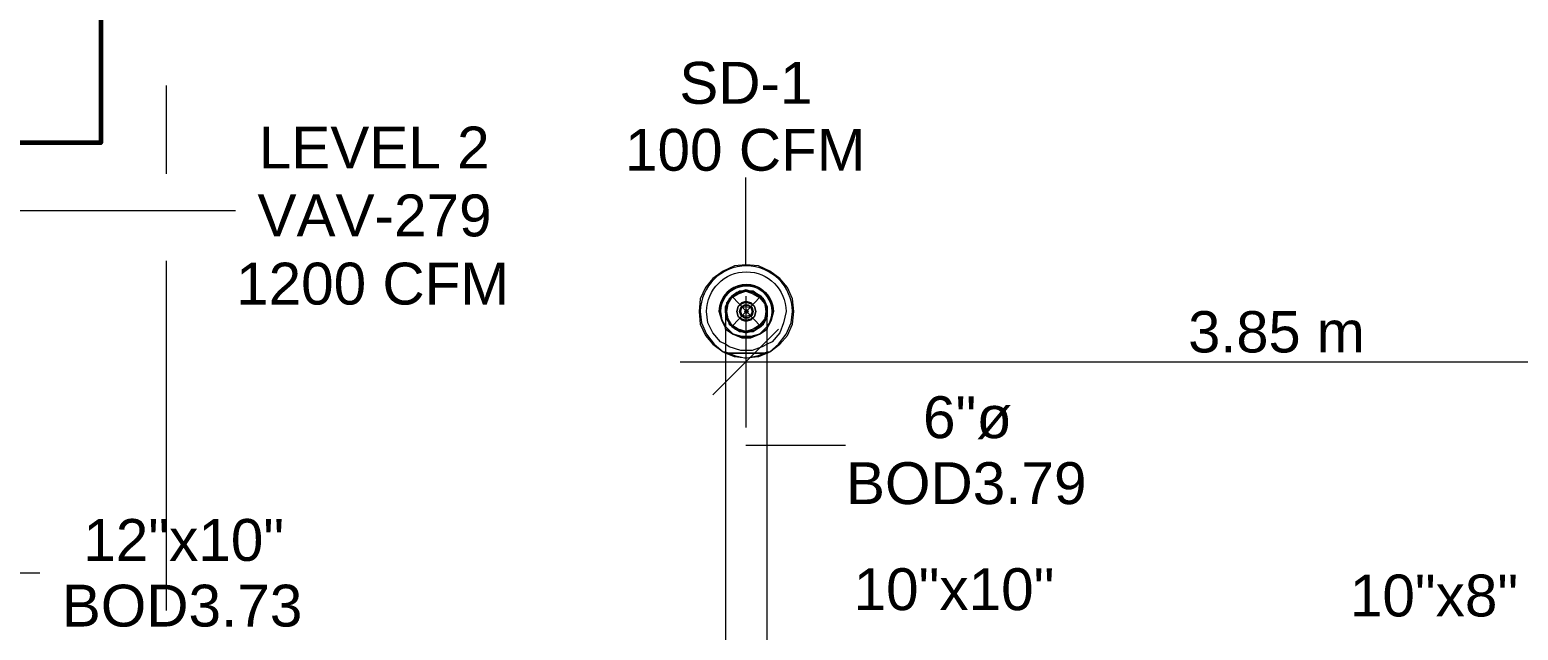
# Model space of a CAD drawing. Header units: metres. Extents: x -2 to 207, y -8 to 52.
# Drawn here: x 48.71 to 54.11, y 10.62 to 12.8 of the extents above; entities that cross this region are included whole.
import ezdxf

# ---------------------------------------------------------------- set-up
doc = ezdxf.new("R2010")
doc.units = ezdxf.units.M
doc.layers.add('HVAC - Ductos', color=5, linetype='Continuous', lineweight=0)
doc.layers.add('PDF_Text', color=7, linetype='Continuous', lineweight=0)
doc.layers.add('PDF_Geometry', color=7, linetype='Continuous', lineweight=0, true_color=0xaaaaaa)
doc.styles.add('PDF Helvetica', font='')
doc.styles.get('PDF Helvetica').set_extended_font_data('Helvetica')

msp = doc.modelspace()

# ---------------------------------------------------------------- linework, layer by layer
at = {"layer": 'HVAC - Ductos', "lineweight": 0}
for points in [[(51.3052, 11.9463), (51.3052, 12.2625)], [(48.5699, 12.1433), (49.4542, 12.1433)], [(51.3831, 10.3656), (51.3831, 11.6256), (51.3923, 11.6302), (51.4289, 11.6577), (51.4564, 11.6898), (51.4747, 11.731), (51.4793, 11.7768), (51.4747, 11.8226), (51.4564, 11.8638), (51.4289, 11.8959), (51.3923, 11.9234), (51.351, 11.9418), (51.3052, 11.9463), (51.264, 11.9418), (51.2228, 11.9234), (51.1861, 11.8959), (51.1586, 11.8638), (51.1403, 11.8226), (51.1357, 11.7768), (51.1403, 11.731), (51.1586, 11.6898), (51.1861, 11.6577), (51.2228, 11.6302), (51.2319, 11.6256), (51.2319, 10.3656)], [(51.2364, 11.7447), (51.2364, 11.7493), (51.2548, 11.7218), (51.2686, 11.7127), (51.2548, 11.7264), (51.2456, 11.7401), (51.2364, 11.7585), (51.2319, 11.7768), (51.2319, 11.7952), (51.241, 11.8134), (51.2548, 11.8318), (51.2686, 11.841), (51.2868, 11.8501), (51.3052, 11.8547), (51.3281, 11.8501), (51.3464, 11.841), (51.3602, 11.8318), (51.3739, 11.8134), (51.3785, 11.7952), (51.3831, 11.7768), (51.3831, 11.7722)], [(51.2731, 11.8456), (51.2548, 11.8318), (51.2364, 11.8089), (51.2364, 11.8043), (51.2319, 11.7768), (51.2364, 11.7952), (51.2456, 11.8134), (51.2548, 11.8272), (51.2686, 11.841), (51.2868, 11.8501), (51.3052, 11.8501), (51.3281, 11.8501), (51.3418, 11.841), (51.3602, 11.8272)], [(51.2319, 11.7722), (51.2319, 11.7768), (51.2364, 11.8043), (51.2548, 11.8318), (51.2777, 11.8456), (51.2823, 11.8456), (51.3052, 11.8501), (51.3327, 11.8456), (51.3373, 11.8456), (51.3602, 11.8318), (51.3785, 11.8043), (51.3831, 11.7768), (51.3785, 11.8043), (51.3739, 11.8089), (51.3602, 11.8272), (51.3693, 11.8134), (51.3785, 11.7952), (51.3831, 11.7768), (51.3785, 11.7585), (51.3693, 11.7401), (51.3602, 11.7264)], [(51.2364, 11.8089), (51.2364, 11.8043), (51.2364, 11.8089), (51.241, 11.8134), (51.2548, 11.8318), (51.2686, 11.841), (51.2777, 11.8456)], [(51.241, 11.8089), (51.2548, 11.8272), (51.2777, 11.841)], [(51.2823, 11.8456), (51.2777, 11.8456), (51.2731, 11.8456), (51.2777, 11.8456), (51.2823, 11.8456), (51.2868, 11.8501), (51.3052, 11.8547), (51.3281, 11.8501), (51.3327, 11.8456), (51.3373, 11.8456), (51.3464, 11.841), (51.3602, 11.8318), (51.3739, 11.8134), (51.3739, 11.8089), (51.3785, 11.8043)], [(51.3739, 11.8089), (51.3602, 11.8318), (51.3373, 11.8456), (51.3052, 11.8547), (51.2777, 11.8456)], [(51.2823, 11.8456), (51.3052, 11.8547)], [(51.3052, 11.8318), (51.3052, 11.5935), (51.3052, 11.3553)], [(51.3098, 11.8547), (51.3327, 11.8456)], [(51.3327, 11.8456), (51.3373, 11.8456)], [(51.3373, 11.841), (51.3556, 11.8318)], [(51.2364, 11.8043), (51.2319, 11.7952), (51.2319, 11.7768), (51.2319, 11.7676)], [(51.2364, 11.7539), (51.2319, 11.7768), (51.2364, 11.7997)], [(51.2319, 11.7676), (51.2319, 11.7585), (51.241, 11.7401), (51.2548, 11.7218), (51.2777, 11.7081), (51.3052, 11.699), (51.3373, 11.7081), (51.3602, 11.7218), (51.3464, 11.7127), (51.3281, 11.7035), (51.3052, 11.699), (51.2868, 11.7035), (51.2686, 11.7127), (51.2868, 11.7035), (51.3052, 11.7035), (51.3281, 11.7035), (51.3418, 11.7127), (51.3602, 11.7264), (51.3739, 11.7447), (51.3785, 11.7493), (51.3831, 11.7768), (51.3785, 11.7493), (51.3602, 11.7218), (51.3785, 11.7493)], [(51.2319, 11.7768), (51.2364, 11.7493), (51.2319, 11.7768)], [(51.2319, 11.7768), (51.2319, 11.7722), (51.2319, 11.7539), (51.2319, 11.7218), (51.2319, 11.6852), (51.2319, 11.6439), (51.2319, 11.6256), (51.241, 11.6256), (51.2548, 11.6256), (51.2686, 11.6256), (51.2868, 11.6256), (51.3052, 11.6256), (51.3281, 11.6256), (51.3464, 11.6256), (51.3602, 11.6256), (51.3739, 11.6256), (51.3785, 11.6256), (51.3831, 11.6256), (51.3831, 11.6669), (51.3831, 11.7081), (51.3831, 11.7401), (51.3831, 11.763), (51.3831, 11.7768)], [(51.3739, 11.8089), (51.3785, 11.8043), (51.3831, 11.7952), (51.3831, 11.7768), (51.3831, 11.7676)], [(51.3739, 11.7997), (51.3831, 11.7768), (51.3739, 11.7539)], [(51.2364, 11.7493), (51.2548, 11.7218), (51.2777, 11.7081), (51.3052, 11.699), (51.3373, 11.7081)], [(51.2777, 11.7127), (51.2548, 11.7264), (51.241, 11.7447)], [(51.3831, 11.7676), (51.3831, 11.7585), (51.3739, 11.7401), (51.3602, 11.7218), (51.3373, 11.7081), (51.3327, 11.7035)], [(51.3556, 11.7218), (51.3373, 11.7127)], [(51.4243, 11.7127), (51.3052, 11.5935), (51.1861, 11.4744)], [(51.2823, 11.7035), (51.2777, 11.7081), (51.2731, 11.7081)], [(51.3327, 11.7081), (51.3052, 11.7035), (51.2823, 11.7081)], [(51.3831, 11.6577), (51.3648, 11.6485), (51.3281, 11.6347), (51.2868, 11.6347), (51.2456, 11.6485), (51.2319, 11.6577)], [(51.2319, 11.6302), (51.264, 11.6165), (51.3052, 11.6073), (51.351, 11.6165), (51.3831, 11.6302)], [(51.3831, 11.6256), (51.351, 11.6119), (51.3052, 11.6073), (51.264, 11.6119), (51.2319, 11.6256)], [(51.3831, 11.6256), (51.3785, 11.6256), (51.3739, 11.6256), (51.3602, 11.6256), (51.3464, 11.6256), (51.3281, 11.6256), (51.3052, 11.6256), (51.2868, 11.6256), (51.2686, 11.6256), (51.2548, 11.6256), (51.241, 11.6256), (51.2319, 11.6256)], [(51.0669, 11.5935), (55.1538, 11.5935), (58.6359, 11.5935)], [(51.3052, 11.2912), (51.6672, 11.2912)], [(39.7685, 10.8284), (46.9022, 10.8284), (48.7441, 10.8284)]]:
    msp.add_lwpolyline(points, dxfattribs=at)
for points in [[(51.3831, 11.6302), (51.3923, 11.6302), (51.4243, 11.6577), (51.4518, 11.6944), (51.4701, 11.7356), (51.4747, 11.7768, 0.986386), (51.1403, 11.7768), (51.1448, 11.7356), (51.1632, 11.6944), (51.1906, 11.6577), (51.2228, 11.6302), (51.2319, 11.6302)], [(51.2319, 11.6577), (51.2136, 11.6669), (51.1861, 11.699), (51.1677, 11.7356), (51.1632, 11.7768, -0.994398), (51.4518, 11.7768), (51.4426, 11.7356), (51.4289, 11.699), (51.4015, 11.6669), (51.3831, 11.6577)]]:
    msp.add_lwpolyline(points, format="xyb", dxfattribs=at)
for points in [[(51.406, 11.7768), (51.3969, 11.7447), (51.3831, 11.7172, 1.404437), (51.209, 11.7768, -0.990092)], [(51.2136, 11.7768), (51.2182, 11.7447), (51.2319, 11.7218, -1.368575), (51.4015, 11.7768), (51.3969, 11.7447), (51.3831, 11.7218, 1.368444)]]:
    msp.add_lwpolyline(points, format="xyb", close=True, dxfattribs=at)
for points in [[(51.3327, 11.7127), (51.3052, 11.7035), (51.2777, 11.7127), (51.2548, 11.7264), (51.241, 11.7493), (51.2364, 11.7768), (51.241, 11.8043), (51.2548, 11.8272), (51.2777, 11.841), (51.3052, 11.8501), (51.3327, 11.841), (51.3556, 11.8272), (51.3739, 11.8043), (51.3785, 11.7768), (51.3739, 11.7493), (51.3556, 11.7264)], [(51.209, 11.7768), (51.2182, 11.7447), (51.2319, 11.7172), (51.2182, 11.7447)], [(51.2777, 11.7952), (51.2731, 11.7768), (51.2777, 11.7952), (51.2914, 11.8089), (51.3052, 11.8134), (51.3235, 11.8089), (51.3373, 11.7952), (51.3418, 11.7768), (51.3373, 11.7952), (51.3235, 11.8043), (51.3052, 11.8089), (51.2914, 11.8043)], [(51.3373, 11.7585), (51.3418, 11.7768), (51.3373, 11.7585), (51.3235, 11.7447), (51.3052, 11.7401), (51.2914, 11.7447), (51.2777, 11.7585), (51.2731, 11.7768), (51.2777, 11.7585), (51.2914, 11.7493), (51.3052, 11.7447), (51.3235, 11.7493)], [(51.2868, 11.7906), (51.2823, 11.7768), (51.2868, 11.7906), (51.3006, 11.7997), (51.3144, 11.7997), (51.3281, 11.7906), (51.3327, 11.7768), (51.3281, 11.7906), (51.3144, 11.7997), (51.3006, 11.7997)], [(51.3281, 11.763), (51.3327, 11.7768), (51.3281, 11.763), (51.3144, 11.7539), (51.3006, 11.7539), (51.2868, 11.763), (51.2823, 11.7768), (51.2868, 11.763), (51.3006, 11.7539), (51.3144, 11.7539)], [(51.3235, 11.763), (51.3052, 11.7585), (51.2914, 11.763), (51.2868, 11.7768), (51.2914, 11.7906), (51.3052, 11.7952), (51.3235, 11.7906), (51.3281, 11.7768)], [(51.3052, 11.7814), (51.3006, 11.7768), (51.3052, 11.7814), (51.3098, 11.7814), (51.3144, 11.7768), (51.3098, 11.7814)], [(51.3098, 11.7722), (51.3144, 11.7768), (51.3098, 11.7722), (51.3052, 11.7722), (51.3006, 11.7768), (51.3052, 11.7722)], [(51.2364, 11.7172), (51.2594, 11.6944), (51.2914, 11.6852), (51.3235, 11.6852), (51.3556, 11.6944), (51.3785, 11.7172), (51.3831, 11.7218), (51.3785, 11.7172), (51.3556, 11.6944), (51.3235, 11.6852), (51.2914, 11.6852), (51.2594, 11.6944), (51.2364, 11.7172), (51.2319, 11.7218)], [(51.3831, 11.7127), (51.3556, 11.6944), (51.3235, 11.6806), (51.2914, 11.6806), (51.2594, 11.6944), (51.2319, 11.7127), (51.2319, 11.7172), (51.2319, 11.7127), (51.2594, 11.6944), (51.2914, 11.6806), (51.3235, 11.6806), (51.3556, 11.6944), (51.3831, 11.7127), (51.3831, 11.7172)]]:
    msp.add_lwpolyline(points, close=True, dxfattribs=at)
at = {"layer": 'PDF_Geometry', "color": 232, "lineweight": 60, "true_color": 0xe91e64}
msp.add_lwpolyline([(48.1272, 13.7263), (48.9657, 13.7263), (48.9657, 12.3879), (48.1272, 12.3879)], close=True, dxfattribs=at)
at = {"layer": 'PDF_Geometry', "lineweight": 0}
for points in [[(49.2022, 12.5969), (49.2022, 12.2762)], [(49.2022, 11.9601), (49.2022, 10.691)]]:
    msp.add_lwpolyline(points, dxfattribs=at)
at = {"layer": 'PDF_Geometry', "color": 8, "lineweight": 0, "true_color": 0x808080}
msp.add_lwpolyline([(51.3693, 11.8226), (51.3327, 11.8501), (51.2823, 11.8501), (51.2456, 11.8226), (51.2319, 11.7768), (51.2456, 11.731), (51.2823, 11.7035), (51.3327, 11.7035), (51.3693, 11.731), (51.3831, 11.7768)], close=True, dxfattribs=at)
for points in [[(51.2548, 11.8318), (51.3602, 11.7218)], [(51.3602, 11.8318), (51.2548, 11.7218)]]:
    msp.add_lwpolyline(points, dxfattribs=at)

# ---------------------------------------------------------------- texts
at = {"layer": 'PDF_Text', "lineweight": 0, "attachment_point": 4, "style": 'PDF Helvetica'}
for s, insert, char_height in [('SD-1', (51.0641, 12.6051), 0.1519), ('LEVEL 2', (49.5384, 12.3714), 0.1519), ('100 CFM', (50.8671, 12.3622), 0.1519), ('VAV-279', (49.5338, 12.124), 0.1519), ('1200 CFM', (49.4559, 11.8766), 0.1519), ('3.85 m', (52.9106, 11.7018), 0.15002), ('6"ø', (51.9484, 11.3909), 0.1519), ('BOD3.79', (51.6689, 11.1526), 0.1519), ('12"x10"', (48.9015, 10.9465), 0.1519), ('10"x10"', (51.6964, 10.7678), 0.1519), ('10"x8"', (53.4971, 10.7449), 0.1519), ('BOD3.73', (48.8236, 10.7082), 0.1519)]:
    msp.add_mtext(s, dxfattribs=dict(at, insert=insert, char_height=char_height))

doc.saveas('drawing.dxf')
